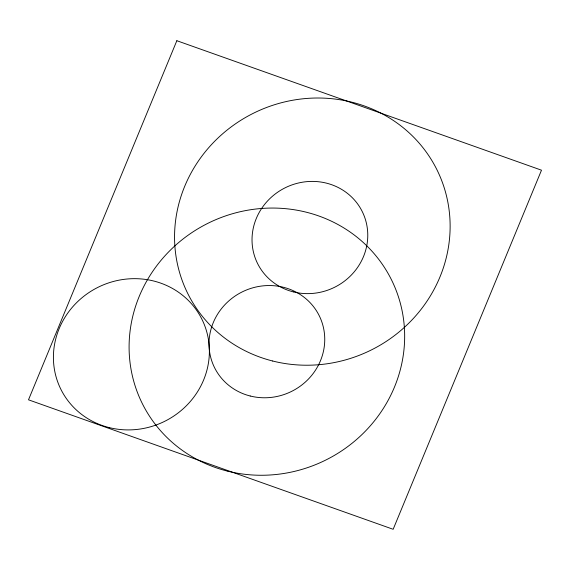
<?xml version="1.0" encoding="UTF-8"?>
<svg xmlns="http://www.w3.org/2000/svg" width="570" height="570" viewBox="0 0 570 570"><rect width="100%" height="100%" fill="white"/><g stroke="black" fill="none" stroke-linecap="round" stroke-linejoin="round"><path stroke-width="0.85" d="M176.843 40.712L28.5 399.812L393.157 529.288L541.5 170.188L176.843 40.712M109.005 427.543A78.738 74.841 -26.3 0 0 207.295 333.927A78.738 74.841 -26.3 0 0 77.905 301.395A78.738 74.841 -26.3 0 0 109.005 427.543M293.244 291.868A58.425 55.532 -26.3 0 0 366.225 222.442A58.425 55.532 -26.3 0 0 270.23 198.246A58.425 55.532 -26.3 0 0 293.244 291.868M250.223 396.007A58.425 55.532 -26.3 0 0 323.204 326.582A58.425 55.532 -26.3 0 0 227.209 302.385A58.425 55.532 -26.3 0 0 250.223 396.007M272.688 361.017A139.109 132.226 -26.3 0 0 446.445 195.717A139.109 132.226 -26.3 0 0 217.89 138.111A139.109 132.226 -26.3 0 0 272.688 361.017M227.231 471.062A139.109 132.226 -26.3 0 0 400.981 305.762A139.109 132.226 -26.3 0 0 172.425 248.157A139.109 132.226 -26.3 0 0 227.231 471.062"/></g></svg>
